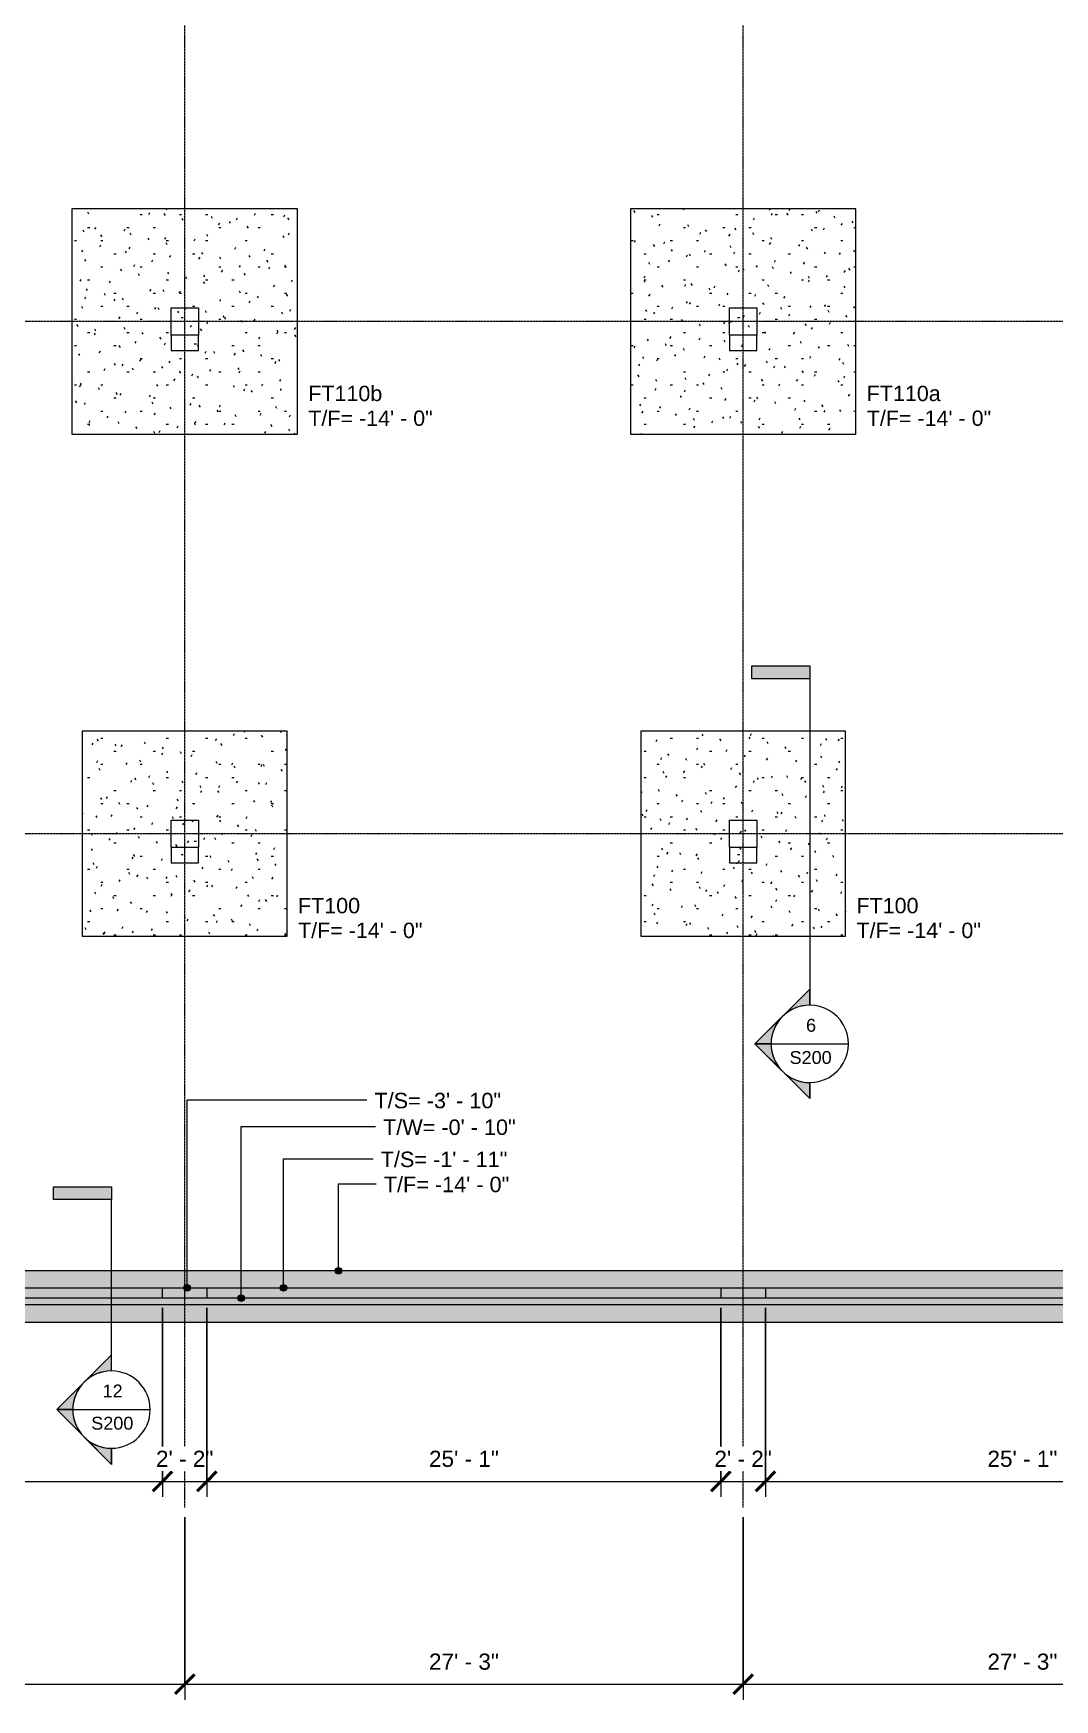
# Model space of a CAD drawing. Header units: inches. Extents: x -4143 to -1685, y 9660 to 12417.
# Drawn here: x -3570 to -2972, y 9660 to 10636 of the extents above; entities that cross this region are included whole.
import ezdxf

# ---------------------------------------------------------------- set-up
doc = ezdxf.new("R2010")
doc.units = ezdxf.units.IN
doc.header["$MEASUREMENT"] = 0
doc.linetypes.add('Línea de rejilla', pattern=[0.875, 0.5, -0.125, 0.125, -0.125])
doc.linetypes.add('Trazo', pattern=[0.25, 0.125, -0.125])
for name, color, linetype, lineweight in [('A-ANNO-DIMS', 211, 'Continuous', 9), ('A-ANNO-DIMS-96', 211, 'Continuous', 9), ('G-ANNO-DIMS', 111, 'Continuous', 9), ('G-ANNO-SYMB', 111, 'Continuous', 9), ('S-COLS', 52, 'Continuous', 9), ('S-COLS-HDLN', 52, 'Trazo', 9), ('S-FNDN', 32, 'Continuous', 9), ('S-FNDN-HDLN', 4, 'Trazo', 9), ('S-FNDN-IDEN', 2, 'Continuous', 9), ('S-GRID', 1, 'Continuous', 9)]:
    doc.layers.add(name, color=color, linetype=linetype, lineweight=lineweight)
doc.styles.add('Arial', font='arial.ttf', dxfattribs={"height": 9.448819})
doc.styles.add('Arial_2', font='arial.ttf', dxfattribs={"height": 9})
doc.styles.add('Arial_3', font='arial.ttf', dxfattribs={"height": 9.070866})
doc.styles.add('Arial_5', font='arial.ttf', dxfattribs={"height": 7.559055})
doc.dimstyles.new('Diagonal_-_Arial_2_5_rounding', dxfattribs={"dimscale": 12, "dimtxt": 9.640246, "dimasz": 0.944882, "dimexe": 0.755906, "dimexo": 0.472441, "dimgap": 0.472441, "dimtad": 1, "dimrnd": 0.25, "dimzin": 1, "dimdsep": 46, "dimlunit": 4, "dimtxsty": 'Arial', "dimblk1": 'OBLIQUE', "dimblk2": 'OBLIQUE', "dimsah": 1, "dimcen": 0.09, "dimazin": 0, "dimtfac": 1, "dimtdec": 4, "dimtix": 1, "dimtmove": 0, "dimatfit": 3, "dimfxl": 1, "dimtvp": 1, "dimtfill": 1, "dimfrac": 2, "dimtolj": 1, "dimtzin": 0, "dimarcsym": 2})
pattern_1 = [(90, (10466.205, 3155.308), (-7.68, 30.72), [1.267, -21.773, 1.267, -21.773, -122.88]), (90, (10466.205, 3155.308), (-7.68, 30.72), [-46.08, 1.267, -44.813, 1.267, -21.773, -53.76]), (90, (10466.205, 3155.308), (-7.68, 30.72), [-115.2, 1.267, -14.093, 1.267, -37.133]), (210, (10462.365, 3166.828), (-22.7643004, -22.011075), [1.267, -21.773, 1.267, -21.773, -122.88]), (210, (10462.365, 3166.828), (-22.7643004, -22.011075), [-46.08, 1.267, -44.813, 1.267, -21.773, -53.76]), (210, (10462.365, 3166.828), (-22.7643004, -22.011075), [-115.2, 1.267, -14.093, 1.267, -37.133]), (330, (10447.005, 3170.668), (30.4443004, -8.708925), [1.267, -21.773, 1.267, -21.773, -122.88]), (330, (10447.005, 3170.668), (30.4443004, -8.708925), [-46.08, 1.267, -44.813, 1.267, -21.773, -53.76]), (330, (10447.005, 3170.668), (30.4443004, -8.708925), [-115.2, 1.267, -14.093, 1.267, -37.133])]
pattern_2 = [(90, (10166.205, 3155.308), (-7.68, 30.72), [1.267, -21.773, 1.267, -21.773, -122.88]), (90, (10166.205, 3155.308), (-7.68, 30.72), [-46.08, 1.267, -44.813, 1.267, -21.773, -53.76]), (90, (10166.205, 3155.308), (-7.68, 30.72), [-115.2, 1.267, -14.093, 1.267, -37.133]), (210, (10162.365, 3166.828), (-22.7643004, -22.011075), [1.267, -21.773, 1.267, -21.773, -122.88]), (210, (10162.365, 3166.828), (-22.7643004, -22.011075), [-46.08, 1.267, -44.813, 1.267, -21.773, -53.76]), (210, (10162.365, 3166.828), (-22.7643004, -22.011075), [-115.2, 1.267, -14.093, 1.267, -37.133]), (330, (10147.005, 3170.668), (30.4443004, -8.708925), [1.267, -21.773, 1.267, -21.773, -122.88]), (330, (10147.005, 3170.668), (30.4443004, -8.708925), [-46.08, 1.267, -44.813, 1.267, -21.773, -53.76]), (330, (10147.005, 3170.668), (30.4443004, -8.708925), [-115.2, 1.267, -14.093, 1.267, -37.133])]
pattern_3 = [(90, (10466.205, 3482.308), (-7.68, 30.72), [1.267, -21.773, 1.267, -21.773, -122.88]), (90, (10466.205, 3482.308), (-7.68, 30.72), [-46.08, 1.267, -44.813, 1.267, -21.773, -53.76]), (90, (10466.205, 3482.308), (-7.68, 30.72), [-115.2, 1.267, -14.093, 1.267, -37.133]), (210, (10462.365, 3493.828), (-22.7643004, -22.011075), [1.267, -21.773, 1.267, -21.773, -122.88]), (210, (10462.365, 3493.828), (-22.7643004, -22.011075), [-46.08, 1.267, -44.813, 1.267, -21.773, -53.76]), (210, (10462.365, 3493.828), (-22.7643004, -22.011075), [-115.2, 1.267, -14.093, 1.267, -37.133]), (330, (10447.005, 3497.668), (30.4443004, -8.708925), [1.267, -21.773, 1.267, -21.773, -122.88]), (330, (10447.005, 3497.668), (30.4443004, -8.708925), [-46.08, 1.267, -44.813, 1.267, -21.773, -53.76]), (330, (10447.005, 3497.668), (30.4443004, -8.708925), [-115.2, 1.267, -14.093, 1.267, -37.133])]
pattern_4 = [(90, (10166.205, 3482.308), (-7.68, 30.72), [1.267, -21.773, 1.267, -21.773, -122.88]), (90, (10166.205, 3482.308), (-7.68, 30.72), [-46.08, 1.267, -44.813, 1.267, -21.773, -53.76]), (90, (10166.205, 3482.308), (-7.68, 30.72), [-115.2, 1.267, -14.093, 1.267, -37.133]), (210, (10162.365, 3493.828), (-22.7643004, -22.011075), [1.267, -21.773, 1.267, -21.773, -122.88]), (210, (10162.365, 3493.828), (-22.7643004, -22.011075), [-46.08, 1.267, -44.813, 1.267, -21.773, -53.76]), (210, (10162.365, 3493.828), (-22.7643004, -22.011075), [-115.2, 1.267, -14.093, 1.267, -37.133]), (330, (10147.005, 3497.668), (30.4443004, -8.708925), [1.267, -21.773, 1.267, -21.773, -122.88]), (330, (10147.005, 3497.668), (30.4443004, -8.708925), [-46.08, 1.267, -44.813, 1.267, -21.773, -53.76]), (330, (10147.005, 3497.668), (30.4443004, -8.708925), [-115.2, 1.267, -14.093, 1.267, -37.133])]

# ---------------------------------------------------------------- blocks, each defined once
blk = doc.blocks.new('Prefabricado-Pilar cuadrado - 16_x16_-213763-FOUNDATION PLAN 01')
at = {"layer": 'S-COLS-HDLN', "linetype": 'Continuous'}
h = blk.add_hatch(dxfattribs=at)
h.set_pattern_fill('FP_6', color=256, style=0, pattern_type=2)
h.set_pattern_definition(pattern_1)
h.paths.add_polyline_path([(7.02, -7.02), (7.02, 8.98), (-8.98, 8.98), (-8.98, -7.02), (6.94, -7.02)], flags=0)
h = blk.add_hatch(dxfattribs=at)
h.set_pattern_fill('FP_6', color=256, style=0, pattern_type=2)
h.set_pattern_definition(pattern_1)
h.paths.add_polyline_path([(16.02, -7.02), (16.02, 8.98), (7.02, 8.98), (7.02, -7.02)], flags=0)
at = {"layer": 'S-COLS'}
for p, q in [((-8.98, 8.98), (-8.91, 8.98)), ((-8.98, -7.02), (-8.98, 8.98)), ((-8.91, 8.98), (6.94, 8.98)), ((7.02, 8.98), (6.94, 8.98)), ((7.02, 8.98), (7.02, -7.02)), ((16.02, 8.98), (7.02, 8.98)), ((16.02, -7.02), (16.02, 8.98)), ((-8.91, -7.02), (-8.98, -7.02)), ((6.94, -7.02), (-8.91, -7.02)), ((6.94, -7.02), (7.02, -7.02)), ((7.02, -7.02), (16.02, -7.02))]:
    blk.add_line(p, q, dxfattribs=at)
blk = doc.blocks.new('Zapata-Rectangular - 11_0x11_0x2_3-327852-FOUNDATION PLAN 01')
at = {"layer": 'S-FNDN-HDLN', "linetype": 'Continuous'}
h = blk.add_hatch(dxfattribs=at)
h.set_pattern_fill('FP_22', color=256, style=0, pattern_type=2)
h.set_pattern_definition([(0, (3481.324, -10467.189), (30.72, 7.68), [1.267, -21.773, 1.267, -21.773, -122.88]), (0, (3481.324, -10467.189), (30.72, 7.68), [-46.08, 1.267, -44.813, 1.267, -21.773, -53.76]), (0, (3481.324, -10467.189), (30.72, 7.68), [-115.2, 1.267, -14.093, 1.267, -37.133]), (120, (3492.844, -10463.349), (-22.011075, 22.7643004), [1.267, -21.773, 1.267, -21.773, -122.88]), (120, (3492.844, -10463.349), (-22.011075, 22.7643004), [-46.08, 1.267, -44.813, 1.267, -21.773, -53.76]), (120, (3492.844, -10463.349), (-22.011075, 22.7643004), [-115.2, 1.267, -14.093, 1.267, -37.133]), (240, (3496.684, -10447.989), (-8.708925, -30.4443004), [1.267, -21.773, 1.267, -21.773, -122.88]), (240, (3496.684, -10447.989), (-8.708925, -30.4443004), [-46.08, 1.267, -44.813, 1.267, -21.773, -53.76]), (240, (3496.684, -10447.989), (-8.708925, -30.4443004), [-115.2, 1.267, -14.093, 1.267, -37.133])])
h.paths.add_polyline_path([(66, -66), (66, 66), (-66, 66), (-66, -66), (16.54, -66)], flags=0)
h.paths.add_polyline_path([(8, -17), (-8, -17), (-8, 8), (8, 8), (8, -8)], flags=0)
at = {"layer": 'S-FNDN', "color": 253}
for p, q in [((66, 66), (-66, 66)), ((-66, 66), (-66, -66)), ((66, -66), (66, 66)), ((-66, -66), (66, -66))]:
    blk.add_line(p, q, dxfattribs=at)
blk = doc.blocks.new('Zapata-Rectangular - 11_0x11_0x2_1-155285-FOUNDATION PLAN 01')
at = {"layer": 'S-FNDN-HDLN', "linetype": 'Continuous'}
h = blk.add_hatch(dxfattribs=at)
h.set_pattern_fill('FP_23', color=256, style=0, pattern_type=2)
h.set_pattern_definition([(0, (3154.324, -10467.189), (30.72, 7.68), [1.267, -21.773, 1.267, -21.773, -122.88]), (0, (3154.324, -10467.189), (30.72, 7.68), [-46.08, 1.267, -44.813, 1.267, -21.773, -53.76]), (0, (3154.324, -10467.189), (30.72, 7.68), [-115.2, 1.267, -14.093, 1.267, -37.133]), (120, (3165.844, -10463.349), (-22.011075, 22.7643004), [1.267, -21.773, 1.267, -21.773, -122.88]), (120, (3165.844, -10463.349), (-22.011075, 22.7643004), [-46.08, 1.267, -44.813, 1.267, -21.773, -53.76]), (120, (3165.844, -10463.349), (-22.011075, 22.7643004), [-115.2, 1.267, -14.093, 1.267, -37.133]), (240, (3169.684, -10447.989), (-8.708925, -30.4443004), [1.267, -21.773, 1.267, -21.773, -122.88]), (240, (3169.684, -10447.989), (-8.708925, -30.4443004), [-46.08, 1.267, -44.813, 1.267, -21.773, -53.76]), (240, (3169.684, -10447.989), (-8.708925, -30.4443004), [-115.2, 1.267, -14.093, 1.267, -37.133])])
h.paths.add_polyline_path([(-66, -66), (66, -66), (66, 66), (-66, 66), (-66, -17)], flags=0)
h.paths.add_polyline_path([(-8, -17), (-8, 8), (8, 8), (8, -17)], flags=0)
at = {"layer": 'S-FNDN', "color": 253}
for p, q in [((66, 66), (-66, 66)), ((-66, 66), (-66, -66)), ((66, -66), (66, 66)), ((-66, -66), (66, -66))]:
    blk.add_line(p, q, dxfattribs=at)
blk = doc.blocks.new('Zapata-Rectangular - 10_0x10_0x2_1-V18-FOUNDATION PLAN 01')
at = {"layer": 'S-FNDN-HDLN', "linetype": 'Continuous'}
h = blk.add_hatch(dxfattribs=at)
h.set_pattern_fill('FP_30', color=256, style=0, pattern_type=2)
h.set_pattern_definition([(0, (3154.324, -10167.189), (30.72, 7.68), [1.267, -21.773, 1.267, -21.773, -122.88]), (0, (3154.324, -10167.189), (30.72, 7.68), [-46.08, 1.267, -44.813, 1.267, -21.773, -53.76]), (0, (3154.324, -10167.189), (30.72, 7.68), [-115.2, 1.267, -14.093, 1.267, -37.133]), (120, (3165.844, -10163.349), (-22.011075, 22.7643004), [1.267, -21.773, 1.267, -21.773, -122.88]), (120, (3165.844, -10163.349), (-22.011075, 22.7643004), [-46.08, 1.267, -44.813, 1.267, -21.773, -53.76]), (120, (3165.844, -10163.349), (-22.011075, 22.7643004), [-115.2, 1.267, -14.093, 1.267, -37.133]), (240, (3169.684, -10147.989), (-8.708925, -30.4443004), [1.267, -21.773, 1.267, -21.773, -122.88]), (240, (3169.684, -10147.989), (-8.708925, -30.4443004), [-46.08, 1.267, -44.813, 1.267, -21.773, -53.76]), (240, (3169.684, -10147.989), (-8.708925, -30.4443004), [-115.2, 1.267, -14.093, 1.267, -37.133])])
h.paths.add_polyline_path([(-60, -60), (60, -60), (60, 60), (-60, 60), (-60, -17)], flags=0)
h.paths.add_polyline_path([(-8, -17), (-8, 8), (8, 8), (8, -17)], flags=0)
at = {"layer": 'S-FNDN', "color": 253}
for p, q in [((60, 60), (-60, 60)), ((-60, 60), (-60, -60)), ((60, -60), (60, 60)), ((-60, -60), (60, -60))]:
    blk.add_line(p, q, dxfattribs=at)
blk = doc.blocks.new('Zapata-Rectangular - 10_0x10_0x2_1-V19-FOUNDATION PLAN 01')
at = {"layer": 'S-FNDN-HDLN', "linetype": 'Continuous'}
h = blk.add_hatch(dxfattribs=at)
h.set_pattern_fill('FP_31', color=256, style=0, pattern_type=2)
h.set_pattern_definition([(0, (3481.324, -10167.189), (30.72, 7.68), [1.267, -21.773, 1.267, -21.773, -122.88]), (0, (3481.324, -10167.189), (30.72, 7.68), [-46.08, 1.267, -44.813, 1.267, -21.773, -53.76]), (0, (3481.324, -10167.189), (30.72, 7.68), [-115.2, 1.267, -14.093, 1.267, -37.133]), (120, (3492.844, -10163.349), (-22.011075, 22.7643004), [1.267, -21.773, 1.267, -21.773, -122.88]), (120, (3492.844, -10163.349), (-22.011075, 22.7643004), [-46.08, 1.267, -44.813, 1.267, -21.773, -53.76]), (120, (3492.844, -10163.349), (-22.011075, 22.7643004), [-115.2, 1.267, -14.093, 1.267, -37.133]), (240, (3496.684, -10147.989), (-8.708925, -30.4443004), [1.267, -21.773, 1.267, -21.773, -122.88]), (240, (3496.684, -10147.989), (-8.708925, -30.4443004), [-46.08, 1.267, -44.813, 1.267, -21.773, -53.76]), (240, (3496.684, -10147.989), (-8.708925, -30.4443004), [-115.2, 1.267, -14.093, 1.267, -37.133])])
h.paths.add_polyline_path([(60, -60), (60, 60), (-60, 60), (-60, -60), (16.54, -60)], flags=0)
h.paths.add_polyline_path([(8, -17), (-8, -17), (-8, 8), (8, 8), (8, -8)], flags=0)
at = {"layer": 'S-FNDN', "color": 253}
for p, q in [((60, 60), (-60, 60)), ((-60, 60), (-60, -60)), ((60, -60), (60, 60)), ((-60, -60), (60, -60))]:
    blk.add_line(p, q, dxfattribs=at)
blk = doc.blocks.new('Prefabricado-Pilar cuadrado - 16_x16_-213731-FOUNDATION PLAN 01')
at = {"layer": 'S-COLS-HDLN', "linetype": 'Continuous'}
h = blk.add_hatch(dxfattribs=at)
h.set_pattern_fill('FP_33', color=256, style=0, pattern_type=2)
h.set_pattern_definition(pattern_2)
h.paths.add_polyline_path([(7.02, -7.02), (7.02, 8.98), (-8.98, 8.98), (-8.98, -7.02), (6.94, -7.02)], flags=0)
h = blk.add_hatch(dxfattribs=at)
h.set_pattern_fill('FP_33', color=256, style=0, pattern_type=2)
h.set_pattern_definition(pattern_2)
h.paths.add_polyline_path([(16.02, -7.02), (16.02, 8.98), (7.02, 8.98), (7.02, -7.02)], flags=0)
at = {"layer": 'S-COLS'}
for p, q in [((-8.98, 8.98), (-8.91, 8.98)), ((-8.98, -7.02), (-8.98, 8.98)), ((-8.91, 8.98), (6.94, 8.98)), ((7.02, 8.98), (6.94, 8.98)), ((7.02, 8.98), (7.02, -7.02)), ((16.02, 8.98), (7.02, 8.98)), ((16.02, -7.02), (16.02, 8.98)), ((-8.91, -7.02), (-8.98, -7.02)), ((6.94, -7.02), (-8.91, -7.02)), ((6.94, -7.02), (7.02, -7.02)), ((7.02, -7.02), (16.02, -7.02))]:
    blk.add_line(p, q, dxfattribs=at)
blk = doc.blocks.new('Prefabricado-Pilar cuadrado - 16_x16_-V29-FOUNDATION PLAN 01')
at = {"layer": 'S-COLS-HDLN', "linetype": 'Continuous'}
h = blk.add_hatch(dxfattribs=at)
h.set_pattern_fill('FP_49', color=256, style=0, pattern_type=2)
h.set_pattern_definition(pattern_3)
h.paths.add_polyline_path([(7.02, -7.02), (7.02, 8.98), (-8.98, 8.98), (-8.98, -7.02), (6.94, -7.02)], flags=0)
h = blk.add_hatch(dxfattribs=at)
h.set_pattern_fill('FP_49', color=256, style=0, pattern_type=2)
h.set_pattern_definition(pattern_3)
h.paths.add_polyline_path([(16.02, -7.02), (16.02, 8.98), (7.02, 8.98), (7.02, -7.02)], flags=0)
at = {"layer": 'S-COLS'}
for p, q in [((-8.98, 8.98), (-8.91, 8.98)), ((-8.98, -7.02), (-8.98, 8.98)), ((-8.91, 8.98), (6.94, 8.98)), ((7.02, 8.98), (6.94, 8.98)), ((7.02, 8.98), (7.02, -7.02)), ((16.02, 8.98), (7.02, 8.98)), ((16.02, -7.02), (16.02, 8.98)), ((-8.91, -7.02), (-8.98, -7.02)), ((6.94, -7.02), (-8.91, -7.02)), ((6.94, -7.02), (7.02, -7.02)), ((7.02, -7.02), (16.02, -7.02))]:
    blk.add_line(p, q, dxfattribs=at)
blk = doc.blocks.new('Prefabricado-Pilar cuadrado - 16_x16_-V30-FOUNDATION PLAN 01')
at = {"layer": 'S-COLS-HDLN', "linetype": 'Continuous'}
h = blk.add_hatch(dxfattribs=at)
h.set_pattern_fill('FP_50', color=256, style=0, pattern_type=2)
h.set_pattern_definition(pattern_4)
h.paths.add_polyline_path([(7.02, -7.02), (7.02, 8.98), (-8.98, 8.98), (-8.98, -7.02), (6.94, -7.02)], flags=0)
h = blk.add_hatch(dxfattribs=at)
h.set_pattern_fill('FP_50', color=256, style=0, pattern_type=2)
h.set_pattern_definition(pattern_4)
h.paths.add_polyline_path([(16.02, -7.02), (16.02, 8.98), (7.02, 8.98), (7.02, -7.02)], flags=0)
at = {"layer": 'S-COLS'}
for p, q in [((-8.98, 8.98), (-8.91, 8.98)), ((-8.98, -7.02), (-8.98, 8.98)), ((-8.91, 8.98), (6.94, 8.98)), ((7.02, 8.98), (6.94, 8.98)), ((7.02, 8.98), (7.02, -7.02)), ((16.02, 8.98), (7.02, 8.98)), ((16.02, -7.02), (16.02, 8.98)), ((-8.91, -7.02), (-8.98, -7.02)), ((6.94, -7.02), (-8.91, -7.02)), ((6.94, -7.02), (7.02, -7.02)), ((7.02, -7.02), (16.02, -7.02))]:
    blk.add_line(p, q, dxfattribs=at)
blk = doc.blocks.new('Drafting View - Extremo final de sección - Rellenado-14997-FOUNDATION PLAN 01')
at = {"layer": 'G-ANNO-SYMB'}
blk.add_hatch(color=256, dxfattribs=at).paths.add_polyline_path([(0, 0.354), (0, 0), (-0.079, 0), (-0.079, 0.354)], flags=0)
for p, q in [((0, 0.354), (-0.079, 0.354)), ((-0.079, 0.354), (-0.079, 0)), ((0, 0), (0, 0.354)), ((-0.079, 0), (0, 0))]:
    blk.add_line(p, q, dxfattribs=at)
blk = doc.blocks.new('Drafting View - Extremo inicial de sección - Rellenado-1561-FOUNDATION PLAN 01')
at = {"layer": 'G-ANNO-SYMB'}
h = blk.add_hatch(color=256, dxfattribs=at)
edge = h.paths.add_edge_path(flags=0)
edge.add_line((-0.236, 0.334), (-0.236, 0.236))
edge.add_arc((-0.236, 0), 0.236, 90, 135)
edge.add_line((-0.403, 0.167), (-0.236, 0.334))
h = blk.add_hatch(color=256, dxfattribs=at)
edge = h.paths.add_edge_path(flags=0)
edge.add_line((-0.236, 0.334), (-0.069, 0.167))
edge.add_arc((-0.236, 0), 0.236, 45, 90)
edge.add_line((-0.236, 0.236), (-0.236, 0.334))
h = blk.add_hatch(color=256, dxfattribs=at)
edge = h.paths.add_edge_path(flags=0)
edge.add_line((-0.57, 0), (-0.403, 0.167))
edge.add_arc((-0.236, 0), 0.236, 135, 180)
edge.add_line((-0.472, 0), (-0.57, 0))
h = blk.add_hatch(color=256, dxfattribs=at)
edge = h.paths.add_edge_path(flags=0)
edge.add_line((0.098, 0), (0, 0))
edge.add_arc((-0.236, 0), 0.236, 360, 405)
edge.add_line((-0.069, 0.167), (0.098, 0))
for p, q in [((-0.236, 0.334), (-0.57, 0)), ((-0.236, 0.334), (-0.403, 0.167)), ((-0.236, 0.334), (0.098, 0)), ((-0.236, 0.236), (-0.236, 0.334)), ((-0.236, 0.334), (-0.236, 0.236)), ((-0.069, 0.167), (-0.236, 0.334)), ((-0.403, 0.167), (-0.57, 0)), ((0.098, 0), (-0.069, 0.167)), ((-0.57, 0), (-0.472, 0)), ((0, 0), (0.098, 0)), ((-0.472, 0), (-0.57, 0)), ((0, 0), (0.098, 0))]:
    blk.add_line(p, q, dxfattribs=at)
for start, end in [(360, 180), (90, 135), (45, 90), (135, 180), (360, 45), (180, 360)]:
    blk.add_arc((-0.236, 0), 0.236, start, end, dxfattribs=at)
blk = doc.blocks.new('DIMBLOCK69-FOUNDATION PLAN 01')
at = {"layer": 'A-ANNO-DIMS-96'}
for p, q in [((-3494.32, 9889.52), (-3494.32, 9778.79)), ((-3494.32, 9787.86), (-3494.32, 9889.52)), ((-3829.32, 9885.52), (-3829.32, 9778.79)), ((-3829.32, 9787.86), (-3829.32, 9885.52)), ((-3829.32, 9787.86), (-3494.32, 9787.86))]:
    blk.add_line(p, q, dxfattribs=at)
at = {"layer": 'A-ANNO-DIMS-96', "lineweight": 50}
for p, q in [((-3829.32, 9787.86), (-3823.65, 9793.53)), ((-3494.32, 9787.86), (-3488.65, 9793.53)), ((-3829.32, 9787.86), (-3834.99, 9782.19)), ((-3494.32, 9787.86), (-3499.99, 9782.19))]:
    blk.add_line(p, q, dxfattribs=at)
at = {"layer": 'A-ANNO-DIMS-96', "color": 0, "insert": (-3685.92, 9805.8), "char_height": 9.449, "width": 57.8415, "attachment_point": 1, "line_spacing_factor": 0.941778, "style": 'Arial', "bg_fill": 3, "box_fill_scale": 1.25, "bg_fill_color": 256, "bg_fill_true_color": 13158600, "bg_fill_transparency": 0}
blk.add_mtext('27\' - 11"', dxfattribs=at)
blk = doc.blocks.new('_Oblique')
at = {"color": 0, "linetype": 'ByBlock', "lineweight": -2}
blk.add_line((-0.5, -0.5), (0.5, 0.5), dxfattribs=at)
blk = doc.blocks.new('DIMBLOCK70-FOUNDATION PLAN 01')
at = {"layer": 'A-ANNO-DIMS-96'}
for p, q in [((-3494.32, 9889.52), (-3494.32, 9778.79)), ((-3494.32, 9787.86), (-3494.32, 9889.52)), ((-3468.32, 9889.52), (-3468.32, 9778.79)), ((-3468.32, 9787.86), (-3468.32, 9889.52)), ((-3494.32, 9787.86), (-3468.32, 9787.86))]:
    blk.add_line(p, q, dxfattribs=at)
at = {"layer": 'A-ANNO-DIMS-96', "lineweight": 50}
for p, q in [((-3494.32, 9787.86), (-3488.65, 9793.53)), ((-3468.32, 9787.86), (-3462.65, 9793.53)), ((-3494.32, 9787.86), (-3499.99, 9782.19)), ((-3468.32, 9787.86), (-3473.99, 9782.19))]:
    blk.add_line(p, q, dxfattribs=at)
at = {"layer": 'A-ANNO-DIMS-96', "color": 0, "insert": (-3498.16, 9805.8), "char_height": 9.449, "width": 40.4, "attachment_point": 1, "line_spacing_factor": 0.941778, "style": 'Arial', "bg_fill": 3, "box_fill_scale": 1.25, "bg_fill_color": 256, "bg_fill_true_color": 13158600, "bg_fill_transparency": 0}
blk.add_mtext('2\' - 2"', dxfattribs=at)
blk = doc.blocks.new('DIMBLOCK71-FOUNDATION PLAN 01')
at = {"layer": 'A-ANNO-DIMS-96'}
for p, q in [((-3468.32, 9889.52), (-3468.32, 9778.79)), ((-3468.32, 9787.86), (-3468.32, 9889.52)), ((-3167.32, 9889.52), (-3167.32, 9778.79)), ((-3167.32, 9787.86), (-3167.32, 9889.52)), ((-3468.32, 9787.86), (-3167.32, 9787.86))]:
    blk.add_line(p, q, dxfattribs=at)
at = {"layer": 'A-ANNO-DIMS-96', "lineweight": 50}
for p, q in [((-3468.32, 9787.86), (-3462.65, 9793.53)), ((-3167.32, 9787.86), (-3161.65, 9793.53)), ((-3468.32, 9787.86), (-3473.99, 9782.19)), ((-3167.32, 9787.86), (-3172.99, 9782.19))]:
    blk.add_line(p, q, dxfattribs=at)
at = {"layer": 'A-ANNO-DIMS-96', "color": 0, "insert": (-3338.29, 9805.8), "char_height": 9.449, "width": 49.1208, "attachment_point": 1, "line_spacing_factor": 0.941778, "style": 'Arial', "bg_fill": 3, "box_fill_scale": 1.25, "bg_fill_color": 256, "bg_fill_true_color": 13158600, "bg_fill_transparency": 0}
blk.add_mtext('25\' - 1"', dxfattribs=at)
blk = doc.blocks.new('DIMBLOCK72-FOUNDATION PLAN 01')
at = {"layer": 'A-ANNO-DIMS-96'}
for p, q in [((-3167.32, 9889.52), (-3167.32, 9778.79)), ((-3167.32, 9787.86), (-3167.32, 9889.52)), ((-3141.32, 9889.52), (-3141.32, 9778.79)), ((-3141.32, 9787.86), (-3141.32, 9889.52)), ((-3167.32, 9787.86), (-3141.32, 9787.86))]:
    blk.add_line(p, q, dxfattribs=at)
at = {"layer": 'A-ANNO-DIMS-96', "lineweight": 50}
for p, q in [((-3167.32, 9787.86), (-3161.65, 9793.53)), ((-3141.32, 9787.86), (-3135.65, 9793.53)), ((-3167.32, 9787.86), (-3172.99, 9782.19)), ((-3141.32, 9787.86), (-3146.99, 9782.19))]:
    blk.add_line(p, q, dxfattribs=at)
at = {"layer": 'A-ANNO-DIMS-96', "color": 0, "insert": (-3171.16, 9805.8), "char_height": 9.449, "width": 40.4, "attachment_point": 1, "line_spacing_factor": 0.941778, "style": 'Arial', "bg_fill": 3, "box_fill_scale": 1.25, "bg_fill_color": 256, "bg_fill_true_color": 13158600, "bg_fill_transparency": 0}
blk.add_mtext('2\' - 2"', dxfattribs=at)
blk = doc.blocks.new('DIMBLOCK73-FOUNDATION PLAN 01')
at = {"layer": 'A-ANNO-DIMS-96'}
for p, q in [((-3141.32, 9889.52), (-3141.32, 9778.79)), ((-3141.32, 9787.86), (-3141.32, 9889.52)), ((-2840.32, 9889.52), (-2840.32, 9778.79)), ((-2840.32, 9787.86), (-2840.32, 9889.52)), ((-3141.32, 9787.86), (-2840.32, 9787.86))]:
    blk.add_line(p, q, dxfattribs=at)
at = {"layer": 'A-ANNO-DIMS-96', "lineweight": 50}
for p, q in [((-3141.32, 9787.86), (-3135.65, 9793.53)), ((-2840.32, 9787.86), (-2834.65, 9793.53)), ((-3141.32, 9787.86), (-3146.99, 9782.19)), ((-2840.32, 9787.86), (-2845.99, 9782.19))]:
    blk.add_line(p, q, dxfattribs=at)
at = {"layer": 'A-ANNO-DIMS-96', "color": 0, "insert": (-3011.29, 9805.8), "char_height": 9.449, "width": 49.1208, "attachment_point": 1, "line_spacing_factor": 0.941778, "style": 'Arial', "bg_fill": 3, "box_fill_scale": 1.25, "bg_fill_color": 256, "bg_fill_true_color": 13158600, "bg_fill_transparency": 0}
blk.add_mtext('25\' - 1"', dxfattribs=at)
blk = doc.blocks.new('DIMBLOCK82-FOUNDATION PLAN 01')
at = {"layer": 'A-ANNO-DIMS-96'}
for p, q in [((-3829.32, 9885.52), (-3829.32, 9659.97)), ((-3829.32, 9669.04), (-3829.32, 9885.52)), ((-3481.32, 9766.94), (-3481.32, 9659.97)), ((-3481.32, 9669.04), (-3481.32, 9766.94)), ((-3829.32, 9669.04), (-3481.32, 9669.04))]:
    blk.add_line(p, q, dxfattribs=at)
at = {"layer": 'A-ANNO-DIMS-96', "lineweight": 50}
for p, q in [((-3829.32, 9669.04), (-3823.65, 9674.71)), ((-3481.32, 9669.04), (-3475.65, 9674.71)), ((-3829.32, 9669.04), (-3834.99, 9663.37)), ((-3481.32, 9669.04), (-3486.99, 9663.37))]:
    blk.add_line(p, q, dxfattribs=at)
at = {"layer": 'A-ANNO-DIMS-96', "color": 0, "insert": (-3675.79, 9686.98), "char_height": 9.449, "width": 49.1208, "attachment_point": 1, "line_spacing_factor": 0.941778, "style": 'Arial', "bg_fill": 3, "box_fill_scale": 1.25, "bg_fill_color": 256, "bg_fill_true_color": 13158600, "bg_fill_transparency": 0}
blk.add_mtext('29\' - 0"', dxfattribs=at)
blk = doc.blocks.new('DIMBLOCK83-FOUNDATION PLAN 01')
at = {"layer": 'A-ANNO-DIMS-96'}
for p, q in [((-3481.32, 9766.94), (-3481.32, 9659.97)), ((-3481.32, 9669.04), (-3481.32, 9766.94)), ((-3154.32, 9766.94), (-3154.32, 9659.97)), ((-3154.32, 9669.04), (-3154.32, 9766.94)), ((-3481.32, 9669.04), (-3154.32, 9669.04))]:
    blk.add_line(p, q, dxfattribs=at)
at = {"layer": 'A-ANNO-DIMS-96', "lineweight": 50}
for p, q in [((-3481.32, 9669.04), (-3475.65, 9674.71)), ((-3154.32, 9669.04), (-3148.65, 9674.71)), ((-3481.32, 9669.04), (-3486.99, 9663.37)), ((-3154.32, 9669.04), (-3159.99, 9663.37))]:
    blk.add_line(p, q, dxfattribs=at)
at = {"layer": 'A-ANNO-DIMS-96', "color": 0, "insert": (-3338.29, 9686.98), "char_height": 9.449, "width": 49.1208, "attachment_point": 1, "line_spacing_factor": 0.941778, "style": 'Arial', "bg_fill": 3, "box_fill_scale": 1.25, "bg_fill_color": 256, "bg_fill_true_color": 13158600, "bg_fill_transparency": 0}
blk.add_mtext('27\' - 3"', dxfattribs=at)
blk = doc.blocks.new('DIMBLOCK84-FOUNDATION PLAN 01')
at = {"layer": 'A-ANNO-DIMS-96'}
for p, q in [((-3154.32, 9766.94), (-3154.32, 9659.97)), ((-3154.32, 9669.04), (-3154.32, 9766.94)), ((-2827.32, 9766.94), (-2827.32, 9659.97)), ((-2827.32, 9669.04), (-2827.32, 9766.94)), ((-3154.32, 9669.04), (-2827.32, 9669.04))]:
    blk.add_line(p, q, dxfattribs=at)
at = {"layer": 'A-ANNO-DIMS-96', "lineweight": 50}
for p, q in [((-3154.32, 9669.04), (-3148.65, 9674.71)), ((-2827.32, 9669.04), (-2821.65, 9674.71)), ((-3154.32, 9669.04), (-3159.99, 9663.37)), ((-2827.32, 9669.04), (-2832.99, 9663.37))]:
    blk.add_line(p, q, dxfattribs=at)
at = {"layer": 'A-ANNO-DIMS-96', "color": 0, "insert": (-3011.29, 9686.98), "char_height": 9.449, "width": 49.1208, "attachment_point": 1, "line_spacing_factor": 0.941778, "style": 'Arial', "bg_fill": 3, "box_fill_scale": 1.25, "bg_fill_color": 256, "bg_fill_true_color": 13158600, "bg_fill_transparency": 0}
blk.add_mtext('27\' - 3"', dxfattribs=at)

msp = doc.modelspace()

# ---------------------------------------------------------------- hatches: boundary and pattern name
at = {"layer": 'G-ANNO-DIMS'}
h = msp.add_hatch(color=256, dxfattribs=at)
edge = h.paths.add_edge_path(flags=0)
edge.add_arc((-3391.27714, 9911.1894), 1.875, 0, 360)
at = {"layer": 'S-FNDN'}
h = msp.add_hatch(dxfattribs=at)
h.set_pattern_fill('FP_7', color=256, style=0, pattern_type=2)
h.set_pattern_definition([(50, (0, 0), (27.5427, -2.40992), [2.88, -31.68]), (355, (0, 0), (-5.327844, 28.884266), [2.304, -25.344]), (100.451, (2.295, -0.2), (22.215316, 26.47393), [2.448, -26.924]), (46.184, (0, 7.68), (40.98187, -6.35642), [4.32, -47.52]), (96.636, (3.415, 7.15), (35.89075, 37.40619), [3.671, -40.386]), (351.184, (0, 7.68), (35.89097, 37.40622), [3.456, -38.016]), (21, (3.84, 5.76), (22.921036, -15.46073), [2.88, -31.68]), (326, (3.84, 5.76), (9.34353, 27.84574), [2.304, -25.344]), (71.451, (5.75, 4.472), (32.26477, 12.38442), [2.448, -26.924]), (37.5, (0, 0), (0.466855, 12.782707), [1.267, -23.77, 1.267, -24.461, -25.44]), (37.5, (0, 0), (0.466855, 12.782707), [-50.765, 1.267, -24.173]), (7.5, (0, 0), (10.10159, 15.14509), [1.267, -13.402, 1.267, -23.194, -9.696]), (7.5, (0, 0), (10.10159, 15.14509), [-39.13, 1.267, -8.429]), (327.5, (-8.563, 0), (20.499161, -0.86578), [1.267, -8.333, 1.267, -28.685, -39.744]), (327.5, (-8.563, 0), (20.499161, -0.86578), [-39.552, 1.267, -38.477]), (317.5, (-12.403, 0), (22.39478, 3.844288), [1.267, -11.213, 1.267, -18.624, -28.224]), (317.5, (-12.403, 0), (22.39478, 3.844288), [-32.371, 1.267, -26.957])])
h.paths.add_polyline_path([(-3464.78811, 9881.1894), (-1966.32374, 9881.1894), (-1966.32374, 9911.1894), (-3839.32374, 9911.1894), (-3839.32374, 9881.1894), (-3761.46003, 9881.1894)], flags=0)

# ---------------------------------------------------------------- linework, layer by layer
at = {"layer": 'G-ANNO-DIMS'}
for p, q in [((-3479.91589, 10011.29044), (-3374.73249, 10011.29044)), ((-3479.91589, 9901.1894), (-3479.91589, 10011.29044)), ((-3448.22307, 9995.67369), (-3369.68001, 9995.67369)), ((-3423.42, 9976.84173), (-3371.05796, 9976.84173)), ((-3423.42, 9901.1894), (-3423.42, 9976.84173)), ((-3391.27714, 9962.14361), (-3369.22997, 9962.14361)), ((-3391.27714, 9911.1894), (-3391.27714, 9962.14361))]:
    msp.add_line(p, q, dxfattribs=at)
msp.add_circle((-3391.27714, 9911.1894), 1.875, dxfattribs=at)
at = {"layer": 'G-ANNO-SYMB'}
for p, q in [((-3115.32374, 10257.97229), (-3115.32374, 10066.74647)), ((-3138.0009, 10044.06931), (-3092.64657, 10044.06931)), ((-3524.22562, 9852.52318), (-3524.22562, 9952.84854)), ((-3546.90278, 9829.84601), (-3501.54845, 9829.84601))]:
    msp.add_line(p, q, dxfattribs=at)
at = {"layer": 'S-FNDN', "color": 253}
for p, q in [((-1966.32374, 9911.1894), (-3809.32374, 9911.1894)), ((-3839.32374, 9881.1894), (-1930.32374, 9881.1894))]:
    msp.add_line(p, q, dxfattribs=at)
at = {"layer": 'S-FNDN'}
for p, q in [((-3819.32374, 9901.1894), (-1953.32374, 9901.1894)), ((-3494.32374, 9895.1894), (-3494.32374, 9901.1894)), ((-3468.32374, 9901.1894), (-3468.32374, 9895.1894)), ((-3167.32374, 9901.1894), (-3167.32374, 9895.1894)), ((-3141.32374, 9901.1894), (-3141.32374, 9895.1894)), ((-1943.32374, 9891.1894), (-3829.32374, 9891.1894)), ((-1947.32374, 9895.1894), (-3819.32374, 9895.1894))]:
    msp.add_line(p, q, dxfattribs=at)
at = {"layer": 'S-GRID', "linetype": 'Línea de rejilla'}
for p, q in [((-3481.32374, 9772.6103), (-3481.32374, 12312.41399)), ((-3154.32374, 9772.6103), (-3154.32374, 12312.41399)), ((-1777.2452, 10467.1894), (-4076.95, 10467.1894)), ((-1777.2452, 10167.1894), (-4076.95, 10167.1894))]:
    msp.add_line(p, q, dxfattribs=at)

# ---------------------------------------------------------------- block references
at = {"layer": 'G-ANNO-SYMB', "extrusion": (0, 0, -1), "xscale": 95.99999999999994, "yscale": 95.99999999999994, "zscale": 95.99999999999994}
for p, rotation in [((3115.32374, 10257.97229), 270.0000000000003), ((3524.22562, 9952.84854), 270.0000000000002)]:
    msp.add_blockref('Drafting View - Extremo final de sección - Rellenado-14997-FOUNDATION PLAN 01', p, dxfattribs=dict(at, rotation=rotation))
at = {"layer": 'G-ANNO-SYMB', "xscale": 95.99999999999994, "yscale": 95.99999999999994, "zscale": 95.99999999999994}
for p, rotation in [((-3115.32374, 10066.74647), 89.99999999999947), ((-3524.22562, 9852.52318), 90)]:
    msp.add_blockref('Drafting View - Extremo inicial de sección - Rellenado-1561-FOUNDATION PLAN 01', p, dxfattribs=dict(at, rotation=rotation))
at = {"layer": 'S-COLS', "linetype": 'Trazo', "rotation": 270.0000000000118}
for name, p in [('Prefabricado-Pilar cuadrado - 16_x16_-V29-FOUNDATION PLAN 01', (-3482.30799, 10466.20514)), ('Prefabricado-Pilar cuadrado - 16_x16_-213763-FOUNDATION PLAN 01', (-3155.30799, 10466.20514)), ('Prefabricado-Pilar cuadrado - 16_x16_-V30-FOUNDATION PLAN 01', (-3482.30799, 10166.20514)), ('Prefabricado-Pilar cuadrado - 16_x16_-213731-FOUNDATION PLAN 01', (-3155.30799, 10166.20514))]:
    msp.add_blockref(name, p, dxfattribs=at)
at = {"layer": 'S-FNDN', "linetype": 'Trazo'}
for name, p in [('Zapata-Rectangular - 11_0x11_0x2_3-327852-FOUNDATION PLAN 01', (-3481.32374, 10467.1894)), ('Zapata-Rectangular - 11_0x11_0x2_1-155285-FOUNDATION PLAN 01', (-3154.32374, 10467.1894)), ('Zapata-Rectangular - 10_0x10_0x2_1-V19-FOUNDATION PLAN 01', (-3481.32374, 10167.1894)), ('Zapata-Rectangular - 10_0x10_0x2_1-V18-FOUNDATION PLAN 01', (-3154.32374, 10167.1894))]:
    msp.add_blockref(name, p, dxfattribs=at)

# ---------------------------------------------------------------- texts
at = {"layer": 'G-ANNO-SYMB', "attachment_point": 1, "style": 'Arial_5'}
for s, insert, char_height, width in [('6', (-3117.50671, 10058.76856), 7.55906, 7.272), ('S200', (-3127.14451, 10039.91255), 7.559055, 30.603), ('12', (-3529.41332, 9844.54527), 7.559055, 14.544), ('S200', (-3536.04639, 9825.68926), 7.559055, 30.603)]:
    msp.add_mtext(s, dxfattribs=dict(at, insert=insert, char_height=char_height, width=width))
at = {"layer": 'S-FNDN-IDEN', "char_height": 9, "attachment_point": 1, "style": 'Arial_2'}
for s, insert, width in [('FT110b', (-3408.96276, 10429.58727), 52.722), ('FT110a', (-3081.96276, 10429.58727), 52.722), ('T/F= -14\' - 0"', (-3408.96276, 10415.08727), 89.082), ('T/F= -14\' - 0"', (-3081.96276, 10415.08727), 89.082), ('FT100', (-3414.96276, 10129.58727), 44.238), ('FT100', (-3087.96276, 10129.58727), 44.238), ('T/F= -14\' - 0"', (-3414.96276, 10115.08727), 89.082), ('T/F= -14\' - 0"', (-3087.96276, 10115.08727), 89.082)]:
    msp.add_mtext(s, dxfattribs=dict(at, insert=insert, width=width))

# ---------------------------------------------------------------- next in the draw order: texts
at = {"layer": 'G-ANNO-DIMS', "char_height": 9.0708661, "attachment_point": 1, "line_spacing_factor": 0.941778, "style": 'Arial_3', "bg_fill": 3, "box_fill_scale": 1.25, "bg_fill_color": 256, "bg_fill_true_color": 13158600, "bg_fill_transparency": 0}
for s, insert, width in [('T/W= -0\' - 10"', (-3365.18001, 9999.83359), 92.6190231), ('T/F= -14\' - 0"', (-3364.72997, 9966.30351), 87.6215938)]:
    msp.add_mtext(s, dxfattribs=dict(at, insert=insert, width=width))

# ---------------------------------------------------------------- next in the draw order: dimensions: what is measured, and where the dimension line sits
at = {"layer": 'A-ANNO-DIMS'}
dim = msp.add_linear_dim(base=(-3494.32374, 9787.86104), p1=(-3829.32374, 9891.1894), p2=(-3494.32374, 9895.1894), dimstyle='Diagonal_-_Arial_2_5_rounding', override={"dimpost": '<>', "dimfxl": 335.02388}, dxfattribs=at)
dim.commit()
dim.dimension.update_dxf_attribs({"geometry": 'DIMBLOCK69-FOUNDATION PLAN 01', "text_midpoint": (-3661.82374, 9798.27408)})

# ---------------------------------------------------------------- next in the draw order: texts
at = {"layer": 'G-ANNO-DIMS', "char_height": 9.0708661, "width": 88.5100257, "attachment_point": 1, "line_spacing_factor": 0.941778, "style": 'Arial_3', "bg_fill": 3, "box_fill_scale": 1.25, "bg_fill_color": 256, "bg_fill_true_color": 13158600, "bg_fill_transparency": 0}
for s, insert in [('T/S= -3\' - 10"', (-3370.23249, 10015.45033)), ('T/S= -1\' - 11"', (-3366.55796, 9981.00162))]:
    msp.add_mtext(s, dxfattribs=dict(at, insert=insert))

# ---------------------------------------------------------------- next in the draw order: dimensions: what is measured, and where the dimension line sits
at = {"layer": 'A-ANNO-DIMS'}
dim = msp.add_linear_dim(base=(-3468.32374, 9787.86104), p1=(-3494.32374, 9895.1894), p2=(-3468.32374, 9895.1894), dimstyle='Diagonal_-_Arial_2_5_rounding', override={"dimpost": '<>', "dimfxl": 26}, dxfattribs=at)
dim.commit()
dim.dimension.update_dxf_attribs({"geometry": 'DIMBLOCK70-FOUNDATION PLAN 01', "text_midpoint": (-3481.32374, 9798.27408)})

# ---------------------------------------------------------------- next in the draw order: dimensions: what is measured, and where the dimension line sits
dim = msp.add_linear_dim(base=(-3167.32374, 9787.86104), p1=(-3468.32374, 9895.1894), p2=(-3167.32374, 9895.1894), dimstyle='Diagonal_-_Arial_2_5_rounding', override={"dimpost": '<>', "dimfxl": 301}, dxfattribs=at)
dim.commit()
dim.dimension.update_dxf_attribs({"geometry": 'DIMBLOCK71-FOUNDATION PLAN 01', "text_midpoint": (-3317.82374, 9798.35465)})

# ---------------------------------------------------------------- next in the draw order: hatches: boundary and pattern name
at = {"layer": 'G-ANNO-DIMS'}
h = msp.add_hatch(color=256, dxfattribs=at)
edge = h.paths.add_edge_path(flags=0)
edge.add_arc((-3479.91589, 9901.1894), 1.875, 0, 360)
h = msp.add_hatch(color=256, dxfattribs=at)
edge = h.paths.add_edge_path(flags=0)
edge.add_arc((-3423.42, 9901.1894), 1.875, 0, 360)
h = msp.add_hatch(color=256, dxfattribs=at)
edge = h.paths.add_edge_path(flags=0)
edge.add_arc((-3448.22307, 9895.1894), 1.875, 0, 360)

# ---------------------------------------------------------------- next in the draw order: linework, layer by layer
msp.add_line((-3448.22307, 9895.1894), (-3448.22307, 9995.67369), dxfattribs=at)
for centre in [(-3479.91589, 9901.1894), (-3423.42, 9901.1894), (-3448.22307, 9895.1894)]:
    msp.add_circle(centre, 1.875, dxfattribs=at)

# ---------------------------------------------------------------- next in the draw order: dimensions: what is measured, and where the dimension line sits
at = {"layer": 'A-ANNO-DIMS'}
for base, p1, p2, override, picture, middle in [((-3481.32374, 9669.04387), (-3829.32374, 9891.1894), (-3481.32374, 9772.6103), {"dimpost": '<>', "dimfxl": 367.647934}, 'DIMBLOCK82-FOUNDATION PLAN 01', (-3655.32374, 9679.53748)), ((-3141.32374, 9787.86104), (-3167.32374, 9895.1894), (-3141.32374, 9895.1894), {"dimpost": '<>', "dimfxl": 26}, 'DIMBLOCK72-FOUNDATION PLAN 01', (-3154.32374, 9798.27408))]:
    dim = msp.add_linear_dim(base=base, p1=p1, p2=p2, dimstyle='Diagonal_-_Arial_2_5_rounding', override=override, dxfattribs=at)
    dim.commit()
    dim.dimension.update_dxf_attribs({"geometry": picture, "text_midpoint": middle})

# ---------------------------------------------------------------- next in the draw order: dimensions: what is measured, and where the dimension line sits
for base, p1, p2, override, picture, middle in [((-2840.32374, 9787.86104), (-3141.32374, 9895.1894), (-2840.32374, 9895.1894), {"dimpost": '<>', "dimfxl": 301}, 'DIMBLOCK73-FOUNDATION PLAN 01', (-2990.82374, 9798.35465)), ((-3154.32374, 9669.04387), (-3481.32374, 9772.6103), (-3154.32374, 9772.6103), {"dimpost": '<>', "dimfxl": 327}, 'DIMBLOCK83-FOUNDATION PLAN 01', (-3317.82374, 9679.5407))]:
    dim = msp.add_linear_dim(base=base, p1=p1, p2=p2, dimstyle='Diagonal_-_Arial_2_5_rounding', override=override, dxfattribs=at)
    dim.commit()
    dim.dimension.update_dxf_attribs({"geometry": picture, "text_midpoint": middle})

# ---------------------------------------------------------------- next in the draw order: dimensions: what is measured, and where the dimension line sits
dim = msp.add_linear_dim(base=(-2827.32374, 9669.04387), p1=(-3154.32374, 9772.6103), p2=(-2827.32374, 9772.6103), dimstyle='Diagonal_-_Arial_2_5_rounding', override={"dimpost": '<>', "dimfxl": 327}, dxfattribs=at)
dim.commit()
dim.dimension.update_dxf_attribs({"geometry": 'DIMBLOCK84-FOUNDATION PLAN 01', "text_midpoint": (-2990.82374, 9679.5407)})

doc.saveas('drawing.dxf')
